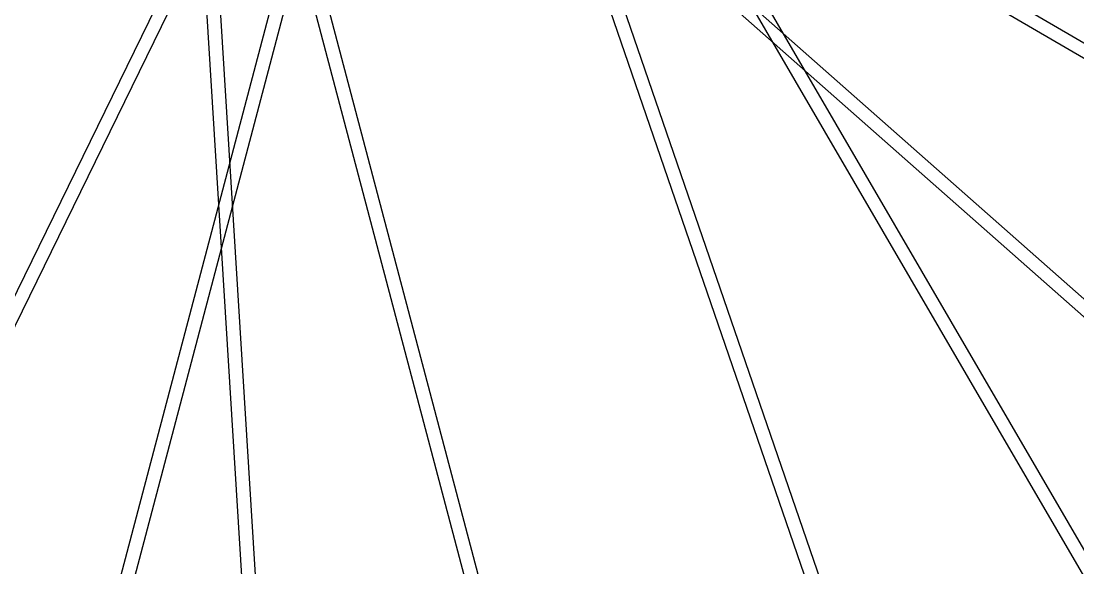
# Model space of a CAD drawing. Extents: x 3 to 470, y 9 to 287.
# Drawn here: x 86.29 to 130.85, y 56.75 to 79.83 of the extents above; entities that cross this region are included whole.
import ezdxf

# ---------------------------------------------------------------- set-up
doc = ezdxf.new("R2010")
doc.units = 0
doc.layers.add('Layer_1', color=7, linetype='CONTINUOUS')

msp = doc.modelspace()

# ---------------------------------------------------------------- linework, layer by layer
at = {"layer": 'Layer_1', "color": 7}
for points in [[(103.528366, 104.892789), (143.856702, 35.628874), (143.369348, 35.345129), (143.369348, 35.345129)], [(103.528366, 104.892789), (143.856702, 35.628874), (143.369348, 35.345129), (143.369348, 35.345129)], [(143.369348, 35.345129), (103.041012, 104.608988)], [(143.369348, 35.345129), (103.041012, 104.608988)], [(129.16049, 27.812884), (103.119794, 103.613555)], [(129.16049, 27.812884), (103.119794, 103.613555)], [(103.653137, 103.796806), (129.693833, 27.996135), (129.16049, 27.812884), (129.16049, 27.812884)], [(103.653137, 103.796806), (129.693833, 27.996135), (129.16049, 27.812884), (129.16049, 27.812884)], [(97.745508, 21.641192), (92.796092, 101.641216)], [(97.745508, 21.641192), (92.796092, 101.641216)], [(93.359041, 101.676518), (98.308514, 21.676015), (97.745649, 21.641192), (97.745508, 21.641192)], [(93.359041, 101.676518), (98.308514, 21.676015), (97.745649, 21.641192), (97.745508, 21.641192)], [(82.291873, 23.163256), (81.746603, 23.307229), (102.207148, 100.800584)], [(82.291873, 23.163256), (81.746603, 23.307229), (102.207148, 100.800584)], [(93.845577, 100.804954), (114.307278, 23.307201), (113.762008, 23.163256), (113.762008, 23.163256)], [(93.845577, 100.804954), (114.307278, 23.307201), (113.762008, 23.163256), (113.762008, 23.163256)], [(102.752418, 100.656667), (82.291873, 23.163256), (82.291873, 23.163256)], [(102.752418, 100.656667), (82.291873, 23.163256), (82.291873, 23.163256)], [(113.762008, 23.163256), (93.300448, 100.660502)], [(113.762008, 23.163256), (93.300448, 100.660502)], [(66.880054, 27.780711), (66.373357, 28.028308), (101.558959, 100.04099)], [(66.880054, 27.780711), (66.373357, 28.028308), (101.558959, 100.04099)], [(102.065684, 99.793478), (66.880054, 27.780711), (66.880054, 27.780711)], [(102.065684, 99.793478), (66.880054, 27.780711), (66.880054, 27.780711)], [(96.164992, 98.971738), (156.233697, 45.902612), (155.860315, 45.479998), (155.860315, 45.479998)], [(96.164992, 98.971738), (156.233697, 45.902612), (155.860315, 45.479998), (155.860315, 45.479998)], [(155.860315, 45.479998), (95.791976, 98.548786)], [(155.860315, 45.479998), (95.791976, 98.548786)], [(97.125432, 98.699554), (166.393181, 58.368962), (166.109437, 57.881637), (166.109437, 57.881637)], [(97.125432, 98.699554), (166.393181, 58.368962), (166.109437, 57.881637), (166.109437, 57.881637)], [(166.109437, 57.881637), (96.842082, 98.211946)], [(166.109437, 57.881637), (96.842082, 98.211946)]]:
    msp.add_lwpolyline(points, dxfattribs=at)
for points in [[(98.026941, 8.688079), (45.547015, 8.688079), (3.00365, 51.231444), (3.00365, 103.71137)], [(98.026941, 8.688079), (45.547015, 8.688079), (3.00365, 51.231444), (3.00365, 103.71137)], [(5.823332, 103.71137), (5.823332, 52.788727), (47.104297, 11.507761), (98.026941, 11.507761)], [(5.823332, 103.71137), (5.823332, 52.788727), (47.104297, 11.507761), (98.026941, 11.507761)], [(98.026941, 11.507761), (47.104297, 11.507761), (5.823332, 52.788727), (5.823332, 103.71137)], [(98.026941, 11.507761), (47.104297, 11.507761), (5.823332, 52.788727), (5.823332, 103.71137)], [(8.643014, 103.71137), (8.643014, 54.345981), (48.661551, 14.327443), (98.026941, 14.327443)], [(8.643014, 103.71137), (8.643014, 54.345981), (48.661551, 14.327443), (98.026941, 14.327443)], [(98.026941, 14.327443), (48.661551, 14.327443), (8.643014, 54.345981), (8.643014, 103.71137)], [(98.026941, 14.327443), (48.661551, 14.327443), (8.643014, 54.345981), (8.643014, 103.71137)], [(17.496816, 103.71137), (17.496816, 59.235817), (53.551388, 23.181246), (98.026941, 23.181246)], [(17.496816, 103.71137), (17.496816, 59.235817), (53.551388, 23.181246), (98.026941, 23.181246)], [(98.026941, 11.507761), (148.949584, 11.507761), (190.230549, 52.788727), (190.230549, 103.71137)], [(193.050231, 103.71137), (193.050231, 51.231444), (150.506838, 8.688079), (98.026941, 8.688079)], [(98.026941, 11.507761), (148.949584, 11.507761), (190.230549, 52.788727), (190.230549, 103.71137)], [(193.050231, 103.71137), (193.050231, 51.231444), (150.506838, 8.688079), (98.026941, 8.688079)], [(98.026941, 14.327443), (147.39233, 14.327443), (187.410867, 54.345981), (187.410867, 103.71137)], [(190.230549, 103.71137), (190.230549, 52.788727), (148.949584, 11.507761), (98.026941, 11.507761)], [(98.026941, 14.327443), (147.39233, 14.327443), (187.410867, 54.345981), (187.410867, 103.71137)], [(190.230549, 103.71137), (190.230549, 52.788727), (148.949584, 11.507761), (98.026941, 11.507761)], [(98.026941, 23.181246), (142.502493, 23.181246), (178.557065, 59.235817), (178.557065, 103.71137)], [(187.410867, 103.71137), (187.410867, 54.345981), (147.39233, 14.327443), (98.026941, 14.327443)], [(98.026941, 23.181246), (142.502493, 23.181246), (178.557065, 59.235817), (178.557065, 103.71137)], [(187.410867, 103.71137), (187.410867, 54.345981), (147.39233, 14.327443), (98.026941, 14.327443)]]:
    msp.add_open_spline(points, degree=3, dxfattribs=at)

doc.saveas('drawing.dxf')
